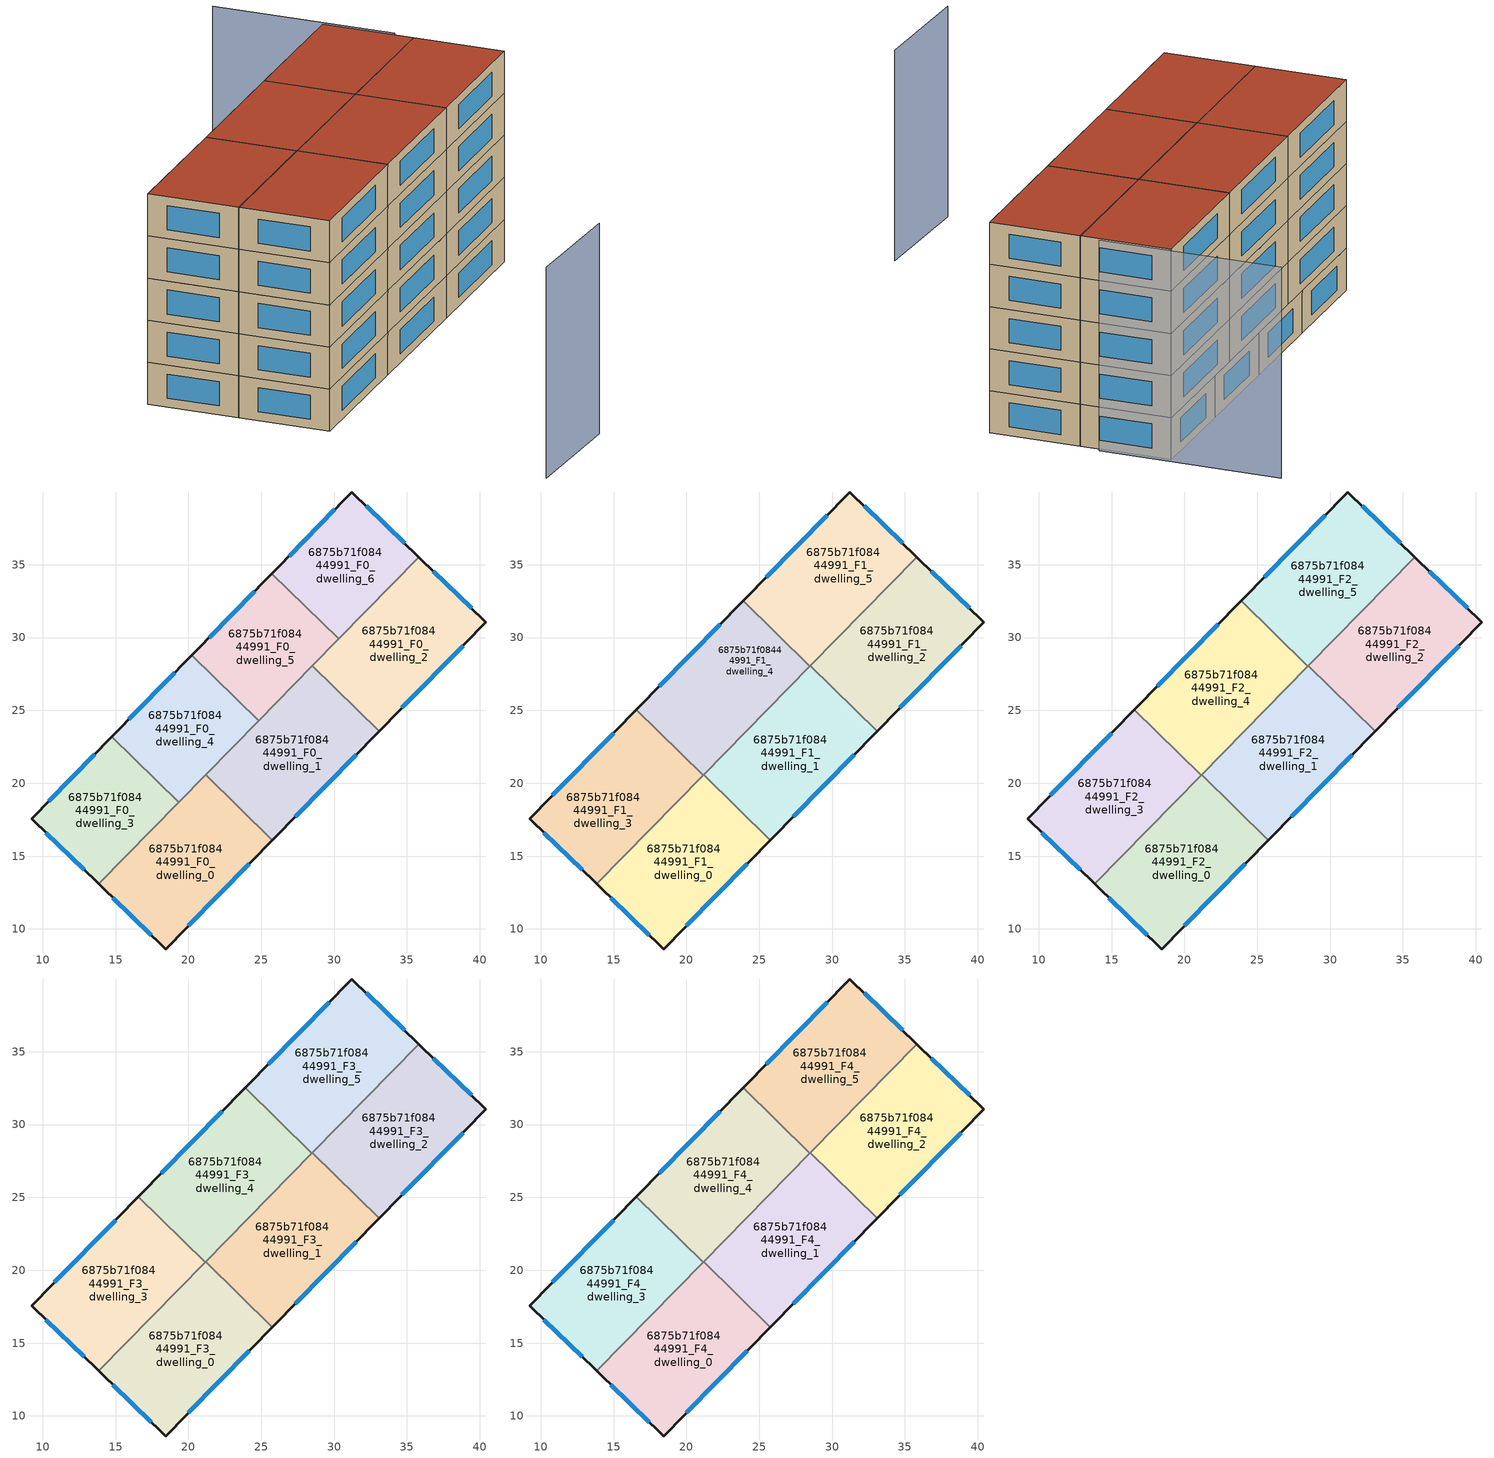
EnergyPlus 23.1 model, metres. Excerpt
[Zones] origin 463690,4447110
6875b71f08444991_F0_dwelling_0
 floor ground (EU_floor_Construction): 25.76,16.09 18.44,8.62 13.84,13.1 21.18,20.58 z0
 wall outside (EU_wall_Construction): 13.84,13.1 18.44,8.62 25.76,16.09 z0:3
 wall to 6875b71f08444991_F0_dwelling_1 (EU_wall_Construction): 25.76,16.09 21.18,20.58 z0:3
 wall to 6875b71f08444991_F0_dwelling_3 (EU_wall_Construction): 19.33,18.69 13.84,13.1 z0:3
 wall to 6875b71f08444991_F0_dwelling_4 (EU_wall_Construction): 21.18,20.58 19.33,18.69 z0:3
 window (EU_Window_Construction): 20.01,10.22 24.19,14.49 / 14.82,12.14 17.45,9.58 z0.64:2.36
6875b71f08444991_F0_dwelling_1
 floor ground (EU_floor_Construction): 33.09,23.56 25.76,16.09 21.18,20.58 28.51,28.06 z0
 wall outside (EU_wall_Construction): 25.76,16.09 33.09,23.56 z0:3
 wall to 6875b71f08444991_F0_dwelling_2 (EU_wall_Construction): 33.09,23.56 28.51,28.06 z0:3
 wall to 6875b71f08444991_F0_dwelling_5 (EU_wall_Construction): 28.51,28.06 24.82,24.3 z0:3
 wall to 6875b71f08444991_F0_dwelling_4 (EU_wall_Construction): 24.82,24.3 21.18,20.58 z0:3
 window (EU_Window_Construction): 27.33,17.69 31.52,21.96 z0.64:2.36
6875b71f08444991_F0_dwelling_2
 floor ground (EU_floor_Construction): 40.43,31.05 33.09,23.56 28.51,28.06 35.83,35.52 z0
 wall outside (EU_wall_Construction): 33.09,23.56 40.43,31.05 35.83,35.52 z0:3
 wall to 6875b71f08444991_F0_dwelling_6 (EU_wall_Construction): 35.83,35.52 30.32,29.91 z0:3
 wall to 6875b71f08444991_F0_dwelling_5 (EU_wall_Construction): 30.32,29.91 28.51,28.06 z0:3
 window (EU_Window_Construction): 39.44,32.01 36.81,34.56 / 34.66,25.17 38.86,29.45 z0.64:2.36
6875b71f08444991_F0_dwelling_3
 floor ground (EU_floor_Construction): 19.33,18.69 13.84,13.1 9.24,17.57 14.74,23.19 z0
 wall outside (EU_wall_Construction): 14.74,23.19 9.24,17.57 13.84,13.1 z0:3
 wall to 6875b71f08444991_F0_dwelling_4 (EU_wall_Construction): 19.33,18.69 14.74,23.19 z0:3
 window (EU_Window_Construction): 10.22,16.61 12.85,14.05 / 13.56,21.98 10.42,18.77 z0.64:2.36
6875b71f08444991_F0_dwelling_4
 floor ground (EU_floor_Construction): 24.82,24.3 19.33,18.69 14.74,23.19 20.24,28.79 z0
 wall outside (EU_wall_Construction): 20.24,28.79 14.74,23.19 z0:3
 wall to 6875b71f08444991_F0_dwelling_5 (EU_wall_Construction): 24.82,24.3 20.24,28.79 z0:3
 window (EU_Window_Construction): 19.06,27.59 15.92,24.39 z0.64:2.36
6875b71f08444991_F0_dwelling_5
 floor ground (EU_floor_Construction): 30.32,29.91 24.82,24.3 20.24,28.79 25.74,34.4 z0
 wall outside (EU_wall_Construction): 25.74,34.4 20.24,28.79 z0:3
 wall to 6875b71f08444991_F0_dwelling_6 (EU_wall_Construction): 30.32,29.91 25.74,34.4 z0:3
 window (EU_Window_Construction): 24.56,33.2 21.42,29.99 z0.64:2.36
6875b71f08444991_F0_dwelling_6
 floor ground (EU_floor_Construction): 35.83,35.52 30.32,29.91 25.74,34.4 31.23,40 z0
 wall outside (EU_wall_Construction): 35.83,35.52 31.23,40 25.74,34.4 z0:3
 window (EU_Window_Construction): 34.84,36.48 32.21,39.04 / 30.05,38.8 26.91,35.6 z0.64:2.36
6875b71f08444991_F1_dwelling_0
 floor to 6875b71f08444991_F0_dwelling_0 (EU_floor_Construction): 25.76,16.09 18.44,8.62 13.84,13.1 21.18,20.58 z3
 wall outside (EU_wall_Construction): 13.84,13.1 18.44,8.62 25.76,16.09 z3:6
 wall to 6875b71f08444991_F1_dwelling_1 (EU_wall_Construction): 25.76,16.09 21.18,20.58 z3:6
 wall to 6875b71f08444991_F1_dwelling_3 (EU_wall_Construction): 21.16,20.56 13.84,13.1 z3:6
 wall to 6875b71f08444991_F1_dwelling_4 (EU_wall_Construction): 21.18,20.58 21.16,20.56 z3:6
 window (EU_Window_Construction): 20.01,10.22 24.19,14.49 / 14.82,12.14 17.45,9.58 z3.64:5.36
6875b71f08444991_F1_dwelling_1
 floor to 6875b71f08444991_F0_dwelling_1 (EU_floor_Construction): 33.09,23.56 25.76,16.09 21.18,20.58 28.51,28.06 z3
 wall outside (EU_wall_Construction): 25.76,16.09 33.09,23.56 z3:6
 wall to 6875b71f08444991_F1_dwelling_2 (EU_wall_Construction): 33.09,23.56 28.51,28.06 z3:6
 wall to 6875b71f08444991_F1_dwelling_4 (EU_wall_Construction): 28.49,28.04 21.18,20.58 z3:6
 wall to 6875b71f08444991_F1_dwelling_5 (EU_wall_Construction): 28.51,28.06 28.49,28.04 z3:6
 window (EU_Window_Construction): 27.33,17.69 31.52,21.96 z3.64:5.36
6875b71f08444991_F1_dwelling_2
 floor to 6875b71f08444991_F0_dwelling_2 (EU_floor_Construction): 40.43,31.05 33.09,23.56 28.51,28.06 35.83,35.52 z3
 wall outside (EU_wall_Construction): 33.09,23.56 40.43,31.05 35.83,35.52 z3:6
 wall to 6875b71f08444991_F1_dwelling_5 (EU_wall_Construction): 35.83,35.52 28.51,28.06 z3:6
 window (EU_Window_Construction): 39.44,32.01 36.81,34.56 / 34.66,25.17 38.86,29.45 z3.64:5.36
6875b71f08444991_F1_dwelling_3
 floor to 6875b71f08444991_F0_dwelling_3 (EU_floor_Construction): 19.33,18.69 13.84,13.1 9.24,17.57 14.74,23.19 z3
 floor to 6875b71f08444991_F0_dwelling_4 (EU_floor_Construction): 21.16,20.56 19.33,18.69 14.74,23.19 16.58,25.05 z3
 wall outside (EU_wall_Construction): 16.58,25.05 9.24,17.57 13.84,13.1 z3:6
 wall to 6875b71f08444991_F1_dwelling_4 (EU_wall_Construction): 21.16,20.56 16.58,25.05 z3:6
 window (EU_Window_Construction): 10.22,16.61 12.85,14.05 / 15,23.45 10.81,19.17 z3.64:5.36
6875b71f08444991_F1_dwelling_4
 floor to 6875b71f08444991_F0_dwelling_4 (EU_floor_Construction): 24.82,24.3 21.16,20.56 16.58,25.05 20.24,28.79 z3
 floor to 6875b71f08444991_F0_dwelling_5 (EU_floor_Construction): 28.49,28.04 24.82,24.3 20.24,28.79 23.91,32.53 z3
 wall outside (EU_wall_Construction): 23.91,32.53 16.58,25.05 z3:6
 wall to 6875b71f08444991_F1_dwelling_5 (EU_wall_Construction): 28.49,28.04 23.91,32.53 z3:6
 window (EU_Window_Construction): 22.34,30.93 18.15,26.66 z3.64:5.36
6875b71f08444991_F1_dwelling_5
 floor to 6875b71f08444991_F0_dwelling_6 (EU_floor_Construction): 35.83,35.52 30.32,29.91 25.74,34.4 31.23,40 z3
 floor to 6875b71f08444991_F0_dwelling_5 (EU_floor_Construction): 30.32,29.91 28.49,28.04 23.91,32.53 25.74,34.4 z3
 wall outside (EU_wall_Construction): 35.83,35.52 31.23,40 23.91,32.53 z3:6
 window (EU_Window_Construction): 34.84,36.48 32.21,39.04 / 29.66,38.4 25.47,34.13 z3.64:5.36
6875b71f08444991_F2_dwelling_0
 floor to 6875b71f08444991_F1_dwelling_0 (EU_floor_Construction): 25.76,16.09 18.44,8.62 13.84,13.1 21.18,20.58 z6
 wall outside (EU_wall_Construction): 13.84,13.1 18.44,8.62 25.76,16.09 z6:9
 wall to 6875b71f08444991_F2_dwelling_1 (EU_wall_Construction): 25.76,16.09 21.18,20.58 z6:9
 wall to 6875b71f08444991_F2_dwelling_3 (EU_wall_Construction): 21.16,20.56 13.84,13.1 z6:9
 wall to 6875b71f08444991_F2_dwelling_4 (EU_wall_Construction): 21.18,20.58 21.16,20.56 z6:9
 window (EU_Window_Construction): 20.01,10.22 24.19,14.49 / 14.82,12.14 17.45,9.58 z6.64:8.36
6875b71f08444991_F2_dwelling_1
 floor to 6875b71f08444991_F1_dwelling_1 (EU_floor_Construction): 33.09,23.56 25.76,16.09 21.18,20.58 28.51,28.06 z6
 wall outside (EU_wall_Construction): 25.76,16.09 33.09,23.56 z6:9
 wall to 6875b71f08444991_F2_dwelling_2 (EU_wall_Construction): 33.09,23.56 28.51,28.06 z6:9
 wall to 6875b71f08444991_F2_dwelling_4 (EU_wall_Construction): 28.49,28.04 21.18,20.58 z6:9
 wall to 6875b71f08444991_F2_dwelling_5 (EU_wall_Construction): 28.51,28.06 28.49,28.04 z6:9
 window (EU_Window_Construction): 27.33,17.69 31.52,21.96 z6.64:8.36
6875b71f08444991_F2_dwelling_2
 floor to 6875b71f08444991_F1_dwelling_2 (EU_floor_Construction): 40.43,31.05 33.09,23.56 28.51,28.06 35.83,35.52 z6
 wall outside (EU_wall_Construction): 33.09,23.56 40.43,31.05 35.83,35.52 z6:9
 wall to 6875b71f08444991_F2_dwelling_5 (EU_wall_Construction): 35.83,35.52 28.51,28.06 z6:9
 window (EU_Window_Construction): 39.44,32.01 36.81,34.56 / 34.66,25.17 38.86,29.45 z6.64:8.36
6875b71f08444991_F2_dwelling_3
 floor to 6875b71f08444991_F1_dwelling_3 (EU_floor_Construction): 21.16,20.56 13.84,13.1 9.24,17.57 16.58,25.05 z6
 wall outside (EU_wall_Construction): 16.58,25.05 9.24,17.57 13.84,13.1 z6:9
 wall to 6875b71f08444991_F2_dwelling_4 (EU_wall_Construction): 21.16,20.56 16.58,25.05 z6:9
 window (EU_Window_Construction): 10.22,16.61 12.85,14.05 / 15,23.45 10.81,19.17 z6.64:8.36
6875b71f08444991_F2_dwelling_4
 floor to 6875b71f08444991_F1_dwelling_4 (EU_floor_Construction): 28.49,28.04 21.16,20.56 16.58,25.05 23.91,32.53 z6
 wall outside (EU_wall_Construction): 23.91,32.53 16.58,25.05 z6:9
 wall to 6875b71f08444991_F2_dwelling_5 (EU_wall_Construction): 28.49,28.04 23.91,32.53 z6:9
 window (EU_Window_Construction): 22.34,30.93 18.15,26.66 z6.64:8.36
6875b71f08444991_F2_dwelling_5
 floor to 6875b71f08444991_F1_dwelling_5 (EU_floor_Construction): 35.83,35.52 28.49,28.04 23.91,32.53 31.23,40 z6
 wall outside (EU_wall_Construction): 35.83,35.52 31.23,40 23.91,32.53 z6:9
 window (EU_Window_Construction): 34.84,36.48 32.21,39.04 / 29.66,38.4 25.47,34.13 z6.64:8.36
6875b71f08444991_F3_dwelling_0
 floor to 6875b71f08444991_F2_dwelling_0 (EU_floor_Construction): 25.76,16.09 18.44,8.62 13.84,13.1 21.18,20.58 z9
 wall outside (EU_wall_Construction): 13.84,13.1 18.44,8.62 25.76,16.09 z9:12
 wall to 6875b71f08444991_F3_dwelling_1 (EU_wall_Construction): 25.76,16.09 21.18,20.58 z9:12
 wall to 6875b71f08444991_F3_dwelling_3 (EU_wall_Construction): 21.16,20.56 13.84,13.1 z9:12
 wall to 6875b71f08444991_F3_dwelling_4 (EU_wall_Construction): 21.18,20.58 21.16,20.56 z9:12
 window (EU_Window_Construction): 20.01,10.22 24.19,14.49 / 14.82,12.14 17.45,9.58 z9.64:11.36
6875b71f08444991_F3_dwelling_1
 floor to 6875b71f08444991_F2_dwelling_1 (EU_floor_Construction): 33.09,23.56 25.76,16.09 21.18,20.58 28.51,28.06 z9
 wall outside (EU_wall_Construction): 25.76,16.09 33.09,23.56 z9:12
 wall to 6875b71f08444991_F3_dwelling_2 (EU_wall_Construction): 33.09,23.56 28.51,28.06 z9:12
 wall to 6875b71f08444991_F3_dwelling_4 (EU_wall_Construction): 28.49,28.04 21.18,20.58 z9:12
 wall to 6875b71f08444991_F3_dwelling_5 (EU_wall_Construction): 28.51,28.06 28.49,28.04 z9:12
 window (EU_Window_Construction): 27.33,17.69 31.52,21.96 z9.64:11.36
6875b71f08444991_F3_dwelling_2
 floor to 6875b71f08444991_F2_dwelling_2 (EU_floor_Construction): 40.43,31.05 33.09,23.56 28.51,28.06 35.83,35.52 z9
 wall outside (EU_wall_Construction): 33.09,23.56 40.43,31.05 35.83,35.52 z9:12
 wall to 6875b71f08444991_F3_dwelling_5 (EU_wall_Construction): 35.83,35.52 28.51,28.06 z9:12
 window (EU_Window_Construction): 39.44,32.01 36.81,34.56 / 34.66,25.17 38.86,29.45 z9.64:11.36
6875b71f08444991_F3_dwelling_3
 floor to 6875b71f08444991_F2_dwelling_3 (EU_floor_Construction): 21.16,20.56 13.84,13.1 9.24,17.57 16.58,25.05 z9
 wall outside (EU_wall_Construction): 16.58,25.05 9.24,17.57 13.84,13.1 z9:12
 wall to 6875b71f08444991_F3_dwelling_4 (EU_wall_Construction): 21.16,20.56 16.58,25.05 z9:12
 window (EU_Window_Construction): 10.22,16.61 12.85,14.05 / 15,23.45 10.81,19.17 z9.64:11.36
6875b71f08444991_F3_dwelling_4
 floor to 6875b71f08444991_F2_dwelling_4 (EU_floor_Construction): 28.49,28.04 21.16,20.56 16.58,25.05 23.91,32.53 z9
 wall outside (EU_wall_Construction): 23.91,32.53 16.58,25.05 z9:12
 wall to 6875b71f08444991_F3_dwelling_5 (EU_wall_Construction): 28.49,28.04 23.91,32.53 z9:12
 window (EU_Window_Construction): 22.34,30.93 18.15,26.66 z9.64:11.36
6875b71f08444991_F3_dwelling_5
 floor to 6875b71f08444991_F2_dwelling_5 (EU_floor_Construction): 35.83,35.52 28.49,28.04 23.91,32.53 31.23,40 z9
 wall outside (EU_wall_Construction): 35.83,35.52 31.23,40 23.91,32.53 z9:12
 window (EU_Window_Construction): 34.84,36.48 32.21,39.04 / 29.66,38.4 25.47,34.13 z9.64:11.36
6875b71f08444991_F4_dwelling_0
 floor to 6875b71f08444991_F3_dwelling_0 (EU_floor_Construction): 25.76,16.09 18.44,8.62 13.84,13.1 21.18,20.58 z12
 wall outside (EU_wall_Construction): 13.84,13.1 18.44,8.62 25.76,16.09 z12:15
 wall to 6875b71f08444991_F4_dwelling_1 (EU_wall_Construction): 25.76,16.09 21.18,20.58 z12:15
 wall to 6875b71f08444991_F4_dwelling_3 (EU_wall_Construction): 21.16,20.56 13.84,13.1 z12:15
 wall to 6875b71f08444991_F4_dwelling_4 (EU_wall_Construction): 21.18,20.58 21.16,20.56 z12:15
 window (EU_Window_Construction): 20.01,10.22 24.19,14.49 / 14.82,12.14 17.45,9.58 z12.64:14.36
 roof outside (EU_roof_Construction): 18.44,8.62 25.76,16.09 21.18,20.58 13.84,13.1 z15
6875b71f08444991_F4_dwelling_1
 floor to 6875b71f08444991_F3_dwelling_1 (EU_floor_Construction): 33.09,23.56 25.76,16.09 21.18,20.58 28.51,28.06 z12
 wall outside (EU_wall_Construction): 25.76,16.09 33.09,23.56 z12:15
 wall to 6875b71f08444991_F4_dwelling_2 (EU_wall_Construction): 33.09,23.56 28.51,28.06 z12:15
 wall to 6875b71f08444991_F4_dwelling_4 (EU_wall_Construction): 28.49,28.04 21.18,20.58 z12:15
 wall to 6875b71f08444991_F4_dwelling_5 (EU_wall_Construction): 28.51,28.06 28.49,28.04 z12:15
 window (EU_Window_Construction): 27.33,17.69 31.52,21.96 z12.64:14.36
 roof outside (EU_roof_Construction): 25.76,16.09 33.09,23.56 28.51,28.06 21.18,20.58 z15
6875b71f08444991_F4_dwelling_2
 floor to 6875b71f08444991_F3_dwelling_2 (EU_floor_Construction): 40.43,31.05 33.09,23.56 28.51,28.06 35.83,35.52 z12
 wall outside (EU_wall_Construction): 33.09,23.56 40.43,31.05 35.83,35.52 z12:15
 wall to 6875b71f08444991_F4_dwelling_5 (EU_wall_Construction): 35.83,35.52 28.51,28.06 z12:15
 window (EU_Window_Construction): 39.44,32.01 36.81,34.56 / 34.66,25.17 38.86,29.45 z12.64:14.36
 roof outside (EU_roof_Construction): 33.09,23.56 40.43,31.05 35.83,35.52 28.51,28.06 z15
6875b71f08444991_F4_dwelling_3
 floor to 6875b71f08444991_F3_dwelling_3 (EU_floor_Construction): 21.16,20.56 13.84,13.1 9.24,17.57 16.58,25.05 z12
 wall outside (EU_wall_Construction): 16.58,25.05 9.24,17.57 13.84,13.1 z12:15
 wall to 6875b71f08444991_F4_dwelling_4 (EU_wall_Construction): 21.16,20.56 16.58,25.05 z12:15
 window (EU_Window_Construction): 10.22,16.61 12.85,14.05 / 15,23.45 10.81,19.17 z12.64:14.36
 roof outside (EU_roof_Construction): 13.84,13.1 21.16,20.56 16.58,25.05 9.24,17.57 z15
6875b71f08444991_F4_dwelling_4
 floor to 6875b71f08444991_F3_dwelling_4 (EU_floor_Construction): 28.49,28.04 21.16,20.56 16.58,25.05 23.91,32.53 z12
 wall outside (EU_wall_Construction): 23.91,32.53 16.58,25.05 z12:15
 wall to 6875b71f08444991_F4_dwelling_5 (EU_wall_Construction): 28.49,28.04 23.91,32.53 z12:15
 window (EU_Window_Construction): 22.34,30.93 18.15,26.66 z12.64:14.36
 roof outside (EU_roof_Construction): 21.16,20.56 28.49,28.04 23.91,32.53 16.58,25.05 z15
6875b71f08444991_F4_dwelling_5
 floor to 6875b71f08444991_F3_dwelling_5 (EU_floor_Construction): 35.83,35.52 28.49,28.04 23.91,32.53 31.23,40 z12
 wall outside (EU_wall_Construction): 35.83,35.52 31.23,40 23.91,32.53 z12:15
 window (EU_Window_Construction): 34.84,36.48 32.21,39.04 / 29.66,38.4 25.47,34.13 z12.64:14.36
 roof outside (EU_roof_Construction): 28.49,28.04 35.83,35.52 31.23,40 23.91,32.53 z15
shading: 28.43,-4.32 34.61,1.33 / 34.96,36.68 25.79,45.67 z0:15
[Building]
EU S2 Campaign: North Axis=0; Terrain=City; Solar Distribution=FullExterior
[Site:Location]
Yerevan-Zvartnots.Intl.AP: Latitude=40.15; Longitude=44.383; Time Zone=4; Elevation=854
[SizingPeriod:WeatherFileDays]
AnnualSizingPeriod: Begin Month=1; Begin Day of Month=1; End Month=12; End Day of Month=31; Day of Week for Start Day=Monday; Use Weather File Daylight Saving Period=No; Use Weather File Rain and Snow Indicators=No
[MATERIAL]
EU_InternalMass_Material: Roughness=MediumRough; Thickness=0.1; Conductivity=1; Density=1800; Specific Heat=900; Thermal Absorptance=0.9; Solar Absorptance=0.7; Visible Absorptance=0.7
[MATERIAL:NOMASS] Roughness=MediumRough; Thermal Absorptance=0.9; Solar Absorptance=0.7; Visible Absorptance=0.7
Name | Thermal Resistance
EU_wall_NoMass | 1.05043
EU_roof_NoMass | 1.45357
EU_floor_NoMass | 0.478065
[WINDOWMATERIAL:SIMPLEGLAZINGSYSTEM]
EU_Window_SimpleGlazing: UFactor=2.5566; Solar Heat Gain Coefficient=0.75; Visible Transmittance=0.75
[CONSTRUCTION]
EU_wall_Construction: EU_wall_NoMass
EU_roof_Construction: EU_roof_NoMass
EU_floor_Construction: EU_floor_NoMass
EU_Window_Construction: EU_Window_SimpleGlazing
EU_InternalMass_Construction: EU_InternalMass_Material
[ZONE] Type=1; Multiplier=1; Ceiling Height=autocalculate; Floor Area=autocalculate; Part of Total Floor Area=Yes
Name | Volume
6875b71f08444991_F0_dwelling_0; 6875b71f08444991_F1_dwelling_0; 6875b71f08444991_F2_dwelling_0; 6875b71f08444991_F3_dwelling_0; 6875b71f08444991_F4_dwelling_0; 6875b71f08444991_F0_dwelling_2; 6875b71f08444991_F1_dwelling_2; 6875b71f08444991_F2_dwelling_2; 6875b71f08444991_F3_dwelling_2; 6875b71f08444991_F4_dwelling_2; 6875b71f08444991_F1_dwelling_3; 6875b71f08444991_F2_dwelling_3; 6875b71f08444991_F3_dwelling_3; 6875b71f08444991_F4_dwelling_3 | 201.557
6875b71f08444991_F0_dwelling_1; 6875b71f08444991_F1_dwelling_1; 6875b71f08444991_F2_dwelling_1; 6875b71f08444991_F3_dwelling_1; 6875b71f08444991_F4_dwelling_1 | 201.566
6875b71f08444991_F0_dwelling_3 | 151.188
6875b71f08444991_F0_dwelling_4; 6875b71f08444991_F0_dwelling_6 | 151.186
6875b71f08444991_F1_dwelling_4; 6875b71f08444991_F2_dwelling_4; 6875b71f08444991_F3_dwelling_4; 6875b71f08444991_F4_dwelling_4 | 201.571
6875b71f08444991_F0_dwelling_5 | 151.184
6875b71f08444991_F1_dwelling_5; 6875b71f08444991_F2_dwelling_5; 6875b71f08444991_F3_dwelling_5; 6875b71f08444991_F4_dwelling_5 | 201.575
[INTERNALMASS] Construction=EU_InternalMass_Construction
Name | Zone or ZoneList | Surface Area
6875b71f08444991_F0_dwelling_0_EU_InternalMass | 6875b71f08444991_F0_dwelling_0 | 67.1856
6875b71f08444991_F0_dwelling_1_EU_InternalMass | 6875b71f08444991_F0_dwelling_1 | 67.1887
6875b71f08444991_F0_dwelling_2_EU_InternalMass | 6875b71f08444991_F0_dwelling_2 | 67.1856
6875b71f08444991_F0_dwelling_3_EU_InternalMass | 6875b71f08444991_F0_dwelling_3 | 50.3959
6875b71f08444991_F0_dwelling_4_EU_InternalMass | 6875b71f08444991_F0_dwelling_4 | 50.3953
6875b71f08444991_F0_dwelling_5_EU_InternalMass | 6875b71f08444991_F0_dwelling_5 | 50.3948
6875b71f08444991_F0_dwelling_6_EU_InternalMass | 6875b71f08444991_F0_dwelling_6 | 50.3954
6875b71f08444991_F1_dwelling_0_EU_InternalMass | 6875b71f08444991_F1_dwelling_0 | 67.1856
6875b71f08444991_F1_dwelling_1_EU_InternalMass | 6875b71f08444991_F1_dwelling_1 | 67.1887
6875b71f08444991_F1_dwelling_2_EU_InternalMass | 6875b71f08444991_F1_dwelling_2 | 67.1856
6875b71f08444991_F1_dwelling_3_EU_InternalMass | 6875b71f08444991_F1_dwelling_3 | 67.1856
6875b71f08444991_F1_dwelling_4_EU_InternalMass | 6875b71f08444991_F1_dwelling_4 | 67.1901
6875b71f08444991_F1_dwelling_5_EU_InternalMass | 6875b71f08444991_F1_dwelling_5 | 67.1916
6875b71f08444991_F2_dwelling_0_EU_InternalMass | 6875b71f08444991_F2_dwelling_0 | 67.1856
6875b71f08444991_F2_dwelling_1_EU_InternalMass | 6875b71f08444991_F2_dwelling_1 | 67.1887
6875b71f08444991_F2_dwelling_2_EU_InternalMass | 6875b71f08444991_F2_dwelling_2 | 67.1856
6875b71f08444991_F2_dwelling_3_EU_InternalMass | 6875b71f08444991_F2_dwelling_3 | 67.1856
6875b71f08444991_F2_dwelling_4_EU_InternalMass | 6875b71f08444991_F2_dwelling_4 | 67.1901
6875b71f08444991_F2_dwelling_5_EU_InternalMass | 6875b71f08444991_F2_dwelling_5 | 67.1916
6875b71f08444991_F3_dwelling_0_EU_InternalMass | 6875b71f08444991_F3_dwelling_0 | 67.1856
6875b71f08444991_F3_dwelling_1_EU_InternalMass | 6875b71f08444991_F3_dwelling_1 | 67.1887
6875b71f08444991_F3_dwelling_2_EU_InternalMass | 6875b71f08444991_F3_dwelling_2 | 67.1856
6875b71f08444991_F3_dwelling_3_EU_InternalMass | 6875b71f08444991_F3_dwelling_3 | 67.1856
6875b71f08444991_F3_dwelling_4_EU_InternalMass | 6875b71f08444991_F3_dwelling_4 | 67.1901
6875b71f08444991_F3_dwelling_5_EU_InternalMass | 6875b71f08444991_F3_dwelling_5 | 67.1916
6875b71f08444991_F4_dwelling_0_EU_InternalMass | 6875b71f08444991_F4_dwelling_0 | 67.1856
6875b71f08444991_F4_dwelling_1_EU_InternalMass | 6875b71f08444991_F4_dwelling_1 | 67.1887
6875b71f08444991_F4_dwelling_2_EU_InternalMass | 6875b71f08444991_F4_dwelling_2 | 67.1856
6875b71f08444991_F4_dwelling_3_EU_InternalMass | 6875b71f08444991_F4_dwelling_3 | 67.1856
6875b71f08444991_F4_dwelling_4_EU_InternalMass | 6875b71f08444991_F4_dwelling_4 | 67.1901
6875b71f08444991_F4_dwelling_5_EU_InternalMass | 6875b71f08444991_F4_dwelling_5 | 67.1916
[OTHEREQUIPMENT] Fuel Type=Electricity; Design Level Calculation Method=Watts/Area; Power per Zone Floor Area=1; Fraction Latent=0; Fraction Radiant=0; Fraction Lost=0; Carbon Dioxide Generation Rate=0; EndUse Subcategory=EU_Step8_InternalGains
Name | Zone or ZoneList or Space or SpaceList | Schedule
EU_Step8_InternalGain_6875b71f08444991_F0_dwelling_0_f000 | 6875b71f08444991_F0_dwelling_0 | EU_Step8_GainSchedule_6875b71f08444991_F0_dwelling_0_f000
EU_Step8_InternalGain_6875b71f08444991_F0_dwelling_1_f000 | 6875b71f08444991_F0_dwelling_1 | EU_Step8_GainSchedule_6875b71f08444991_F0_dwelling_1_f000
EU_Step8_InternalGain_6875b71f08444991_F0_dwelling_2_f000 | 6875b71f08444991_F0_dwelling_2 | EU_Step8_GainSchedule_6875b71f08444991_F0_dwelling_2_f000
EU_Step8_InternalGain_6875b71f08444991_F0_dwelling_3_f000 | 6875b71f08444991_F0_dwelling_3 | EU_Step8_GainSchedule_6875b71f08444991_F0_dwelling_3_f000
EU_Step8_InternalGain_6875b71f08444991_F0_dwelling_4_f000 | 6875b71f08444991_F0_dwelling_4 | EU_Step8_GainSchedule_6875b71f08444991_F0_dwelling_4_f000
EU_Step8_InternalGain_6875b71f08444991_F0_dwelling_5_f000 | 6875b71f08444991_F0_dwelling_5 | EU_Step8_GainSchedule_6875b71f08444991_F0_dwelling_5_f000
EU_Step8_InternalGain_6875b71f08444991_F0_dwelling_6_f000 | 6875b71f08444991_F0_dwelling_6 | EU_Step8_GainSchedule_6875b71f08444991_F0_dwelling_6_f000
EU_Step8_InternalGain_6875b71f08444991_F1_dwelling_0_f000 | 6875b71f08444991_F1_dwelling_0 | EU_Step8_GainSchedule_6875b71f08444991_F1_dwelling_0_f000
EU_Step8_InternalGain_6875b71f08444991_F1_dwelling_1_f000 | 6875b71f08444991_F1_dwelling_1 | EU_Step8_GainSchedule_6875b71f08444991_F1_dwelling_1_f000
EU_Step8_InternalGain_6875b71f08444991_F1_dwelling_2_f000 | 6875b71f08444991_F1_dwelling_2 | EU_Step8_GainSchedule_6875b71f08444991_F1_dwelling_2_f000
EU_Step8_InternalGain_6875b71f08444991_F1_dwelling_3_f000 | 6875b71f08444991_F1_dwelling_3 | EU_Step8_GainSchedule_6875b71f08444991_F1_dwelling_3_f000
EU_Step8_InternalGain_6875b71f08444991_F1_dwelling_4_f000 | 6875b71f08444991_F1_dwelling_4 | EU_Step8_GainSchedule_6875b71f08444991_F1_dwelling_4_f000
EU_Step8_InternalGain_6875b71f08444991_F1_dwelling_5_f000 | 6875b71f08444991_F1_dwelling_5 | EU_Step8_GainSchedule_6875b71f08444991_F1_dwelling_5_f000
EU_Step8_InternalGain_6875b71f08444991_F2_dwelling_0_f000 | 6875b71f08444991_F2_dwelling_0 | EU_Step8_GainSchedule_6875b71f08444991_F2_dwelling_0_f000
EU_Step8_InternalGain_6875b71f08444991_F2_dwelling_1_f000 | 6875b71f08444991_F2_dwelling_1 | EU_Step8_GainSchedule_6875b71f08444991_F2_dwelling_1_f000
EU_Step8_InternalGain_6875b71f08444991_F2_dwelling_2_f000 | 6875b71f08444991_F2_dwelling_2 | EU_Step8_GainSchedule_6875b71f08444991_F2_dwelling_2_f000
EU_Step8_InternalGain_6875b71f08444991_F2_dwelling_3_f000 | 6875b71f08444991_F2_dwelling_3 | EU_Step8_GainSchedule_6875b71f08444991_F2_dwelling_3_f000
EU_Step8_InternalGain_6875b71f08444991_F2_dwelling_4_f000 | 6875b71f08444991_F2_dwelling_4 | EU_Step8_GainSchedule_6875b71f08444991_F2_dwelling_4_f000
EU_Step8_InternalGain_6875b71f08444991_F2_dwelling_5_f000 | 6875b71f08444991_F2_dwelling_5 | EU_Step8_GainSchedule_6875b71f08444991_F2_dwelling_5_f000
EU_Step8_InternalGain_6875b71f08444991_F3_dwelling_0_f000 | 6875b71f08444991_F3_dwelling_0 | EU_Step8_GainSchedule_6875b71f08444991_F3_dwelling_0_f000
EU_Step8_InternalGain_6875b71f08444991_F3_dwelling_1_f000 | 6875b71f08444991_F3_dwelling_1 | EU_Step8_GainSchedule_6875b71f08444991_F3_dwelling_1_f000
EU_Step8_InternalGain_6875b71f08444991_F3_dwelling_2_f000 | 6875b71f08444991_F3_dwelling_2 | EU_Step8_GainSchedule_6875b71f08444991_F3_dwelling_2_f000
EU_Step8_InternalGain_6875b71f08444991_F3_dwelling_3_f000 | 6875b71f08444991_F3_dwelling_3 | EU_Step8_GainSchedule_6875b71f08444991_F3_dwelling_3_f000
EU_Step8_InternalGain_6875b71f08444991_F3_dwelling_4_f000 | 6875b71f08444991_F3_dwelling_4 | EU_Step8_GainSchedule_6875b71f08444991_F3_dwelling_4_f000
EU_Step8_InternalGain_6875b71f08444991_F3_dwelling_5_f000 | 6875b71f08444991_F3_dwelling_5 | EU_Step8_GainSchedule_6875b71f08444991_F3_dwelling_5_f000
EU_Step8_InternalGain_6875b71f08444991_F4_dwelling_0_f000 | 6875b71f08444991_F4_dwelling_0 | EU_Step8_GainSchedule_6875b71f08444991_F4_dwelling_0_f000
EU_Step8_InternalGain_6875b71f08444991_F4_dwelling_1_f000 | 6875b71f08444991_F4_dwelling_1 | EU_Step8_GainSchedule_6875b71f08444991_F4_dwelling_1_f000
EU_Step8_InternalGain_6875b71f08444991_F4_dwelling_2_f000 | 6875b71f08444991_F4_dwelling_2 | EU_Step8_GainSchedule_6875b71f08444991_F4_dwelling_2_f000
EU_Step8_InternalGain_6875b71f08444991_F4_dwelling_3_f000 | 6875b71f08444991_F4_dwelling_3 | EU_Step8_GainSchedule_6875b71f08444991_F4_dwelling_3_f000
EU_Step8_InternalGain_6875b71f08444991_F4_dwelling_4_f000 | 6875b71f08444991_F4_dwelling_4 | EU_Step8_GainSchedule_6875b71f08444991_F4_dwelling_4_f000
EU_Step8_InternalGain_6875b71f08444991_F4_dwelling_5_f000 | 6875b71f08444991_F4_dwelling_5 | EU_Step8_GainSchedule_6875b71f08444991_F4_dwelling_5_f000
[ZONEVENTILATION:DESIGNFLOWRATE] Schedule=EU_AlwaysOn; Design Flow Rate Calculation Method=AirChanges/Hour; Air Changes per Hour=0.557805; Ventilation Type=Natural; Fan Pressure Rise=0; Fan Total Efficiency=1; Constant Term Coefficient=1; Temperature Term Coefficient=0; Velocity Term Coefficient=0; Velocity Squared Term Coefficient=0; Minimum Indoor Temperature=-100; Maximum Indoor Temperature=100; Delta Temperature=-100; Minimum Outdoor Temperature=-100; Maximum Outdoor Temperature=100; Maximum Wind Speed=40
Name | Zone or ZoneList or Space or SpaceList
EU_ConstantAir_6875b71f08444991_F0_dwelling_0 | 6875b71f08444991_F0_dwelling_0
EU_ConstantAir_6875b71f08444991_F0_dwelling_1 | 6875b71f08444991_F0_dwelling_1
EU_ConstantAir_6875b71f08444991_F0_dwelling_2 | 6875b71f08444991_F0_dwelling_2
EU_ConstantAir_6875b71f08444991_F0_dwelling_3 | 6875b71f08444991_F0_dwelling_3
EU_ConstantAir_6875b71f08444991_F0_dwelling_4 | 6875b71f08444991_F0_dwelling_4
EU_ConstantAir_6875b71f08444991_F0_dwelling_5 | 6875b71f08444991_F0_dwelling_5
EU_ConstantAir_6875b71f08444991_F0_dwelling_6 | 6875b71f08444991_F0_dwelling_6
EU_ConstantAir_6875b71f08444991_F1_dwelling_0 | 6875b71f08444991_F1_dwelling_0
EU_ConstantAir_6875b71f08444991_F1_dwelling_1 | 6875b71f08444991_F1_dwelling_1
EU_ConstantAir_6875b71f08444991_F1_dwelling_2 | 6875b71f08444991_F1_dwelling_2
EU_ConstantAir_6875b71f08444991_F1_dwelling_3 | 6875b71f08444991_F1_dwelling_3
EU_ConstantAir_6875b71f08444991_F1_dwelling_4 | 6875b71f08444991_F1_dwelling_4
EU_ConstantAir_6875b71f08444991_F1_dwelling_5 | 6875b71f08444991_F1_dwelling_5
EU_ConstantAir_6875b71f08444991_F2_dwelling_0 | 6875b71f08444991_F2_dwelling_0
EU_ConstantAir_6875b71f08444991_F2_dwelling_1 | 6875b71f08444991_F2_dwelling_1
EU_ConstantAir_6875b71f08444991_F2_dwelling_2 | 6875b71f08444991_F2_dwelling_2
EU_ConstantAir_6875b71f08444991_F2_dwelling_3 | 6875b71f08444991_F2_dwelling_3
EU_ConstantAir_6875b71f08444991_F2_dwelling_4 | 6875b71f08444991_F2_dwelling_4
EU_ConstantAir_6875b71f08444991_F2_dwelling_5 | 6875b71f08444991_F2_dwelling_5
EU_ConstantAir_6875b71f08444991_F3_dwelling_0 | 6875b71f08444991_F3_dwelling_0
EU_ConstantAir_6875b71f08444991_F3_dwelling_1 | 6875b71f08444991_F3_dwelling_1
EU_ConstantAir_6875b71f08444991_F3_dwelling_2 | 6875b71f08444991_F3_dwelling_2
EU_ConstantAir_6875b71f08444991_F3_dwelling_3 | 6875b71f08444991_F3_dwelling_3
EU_ConstantAir_6875b71f08444991_F3_dwelling_4 | 6875b71f08444991_F3_dwelling_4
EU_ConstantAir_6875b71f08444991_F3_dwelling_5 | 6875b71f08444991_F3_dwelling_5
EU_ConstantAir_6875b71f08444991_F4_dwelling_0 | 6875b71f08444991_F4_dwelling_0
EU_ConstantAir_6875b71f08444991_F4_dwelling_1 | 6875b71f08444991_F4_dwelling_1
EU_ConstantAir_6875b71f08444991_F4_dwelling_2 | 6875b71f08444991_F4_dwelling_2
EU_ConstantAir_6875b71f08444991_F4_dwelling_3 | 6875b71f08444991_F4_dwelling_3
EU_ConstantAir_6875b71f08444991_F4_dwelling_4 | 6875b71f08444991_F4_dwelling_4
EU_ConstantAir_6875b71f08444991_F4_dwelling_5 | 6875b71f08444991_F4_dwelling_5
[HVACTEMPLATE:THERMOSTAT] Constant Heating Setpoint=20; Constant Cooling Setpoint=50
EU_HeatOnly_6875b71f08444991_F0_dwelling_0; EU_HeatOnly_6875b71f08444991_F0_dwelling_1; EU_HeatOnly_6875b71f08444991_F0_dwelling_2; EU_HeatOnly_6875b71f08444991_F0_dwelling_3; EU_HeatOnly_6875b71f08444991_F0_dwelling_4; EU_HeatOnly_6875b71f08444991_F0_dwelling_5; EU_HeatOnly_6875b71f08444991_F0_dwelling_6; EU_HeatOnly_6875b71f08444991_F1_dwelling_0; EU_HeatOnly_6875b71f08444991_F1_dwelling_1; EU_HeatOnly_6875b71f08444991_F1_dwelling_2; EU_HeatOnly_6875b71f08444991_F1_dwelling_3; EU_HeatOnly_6875b71f08444991_F1_dwelling_4; EU_HeatOnly_6875b71f08444991_F1_dwelling_5; EU_HeatOnly_6875b71f08444991_F2_dwelling_0; EU_HeatOnly_6875b71f08444991_F2_dwelling_1; EU_HeatOnly_6875b71f08444991_F2_dwelling_2; EU_HeatOnly_6875b71f08444991_F2_dwelling_3; EU_HeatOnly_6875b71f08444991_F2_dwelling_4; EU_HeatOnly_6875b71f08444991_F2_dwelling_5; EU_HeatOnly_6875b71f08444991_F3_dwelling_0; EU_HeatOnly_6875b71f08444991_F3_dwelling_1; EU_HeatOnly_6875b71f08444991_F3_dwelling_2; EU_HeatOnly_6875b71f08444991_F3_dwelling_3; EU_HeatOnly_6875b71f08444991_F3_dwelling_4; EU_HeatOnly_6875b71f08444991_F3_dwelling_5; EU_HeatOnly_6875b71f08444991_F4_dwelling_0; EU_HeatOnly_6875b71f08444991_F4_dwelling_1; EU_HeatOnly_6875b71f08444991_F4_dwelling_2; EU_HeatOnly_6875b71f08444991_F4_dwelling_3; EU_HeatOnly_6875b71f08444991_F4_dwelling_4; EU_HeatOnly_6875b71f08444991_F4_dwelling_5
[HVACTEMPLATE:ZONE:IDEALLOADSAIRSYSTEM] System Availability Schedule=EU_AlwaysOn; Maximum Heating Supply Air Temperature=50; Minimum Cooling Supply Air Temperature=13; Maximum Heating Supply Air Humidity Ratio=0.0156; Minimum Cooling Supply Air Humidity Ratio=0.0077; Heating Limit=NoLimit; Cooling Limit=NoLimit; Heating Availability Schedule=EU_AlwaysOn; Cooling Availability Schedule=EU_CoolingOff; Dehumidification Control Type=ConstantSensibleHeatRatio; Cooling Sensible Heat Ratio=0.7; Dehumidification Setpoint=60; Humidification Control Type=None; Humidification Setpoint=30; Outdoor Air Method=None; Outdoor Air Flow Rate per Person=0.00944; Outdoor Air Flow Rate per Zone Floor Area=0; Outdoor Air Flow Rate per Zone=0; Demand Controlled Ventilation Type=None; Outdoor Air Economizer Type=NoEconomizer; Heat Recovery Type=None; Sensible Heat Recovery Effectiveness=0.7; Latent Heat Recovery Effectiveness=0.65
Name | Template Thermostat
6875b71f08444991_F0_dwelling_0 | EU_HeatOnly_6875b71f08444991_F0_dwelling_0
6875b71f08444991_F0_dwelling_1 | EU_HeatOnly_6875b71f08444991_F0_dwelling_1
6875b71f08444991_F0_dwelling_2 | EU_HeatOnly_6875b71f08444991_F0_dwelling_2
6875b71f08444991_F0_dwelling_3 | EU_HeatOnly_6875b71f08444991_F0_dwelling_3
6875b71f08444991_F0_dwelling_4 | EU_HeatOnly_6875b71f08444991_F0_dwelling_4
6875b71f08444991_F0_dwelling_5 | EU_HeatOnly_6875b71f08444991_F0_dwelling_5
6875b71f08444991_F0_dwelling_6 | EU_HeatOnly_6875b71f08444991_F0_dwelling_6
6875b71f08444991_F1_dwelling_0 | EU_HeatOnly_6875b71f08444991_F1_dwelling_0
6875b71f08444991_F1_dwelling_1 | EU_HeatOnly_6875b71f08444991_F1_dwelling_1
6875b71f08444991_F1_dwelling_2 | EU_HeatOnly_6875b71f08444991_F1_dwelling_2
6875b71f08444991_F1_dwelling_3 | EU_HeatOnly_6875b71f08444991_F1_dwelling_3
6875b71f08444991_F1_dwelling_4 | EU_HeatOnly_6875b71f08444991_F1_dwelling_4
6875b71f08444991_F1_dwelling_5 | EU_HeatOnly_6875b71f08444991_F1_dwelling_5
6875b71f08444991_F2_dwelling_0 | EU_HeatOnly_6875b71f08444991_F2_dwelling_0
6875b71f08444991_F2_dwelling_1 | EU_HeatOnly_6875b71f08444991_F2_dwelling_1
6875b71f08444991_F2_dwelling_2 | EU_HeatOnly_6875b71f08444991_F2_dwelling_2
6875b71f08444991_F2_dwelling_3 | EU_HeatOnly_6875b71f08444991_F2_dwelling_3
6875b71f08444991_F2_dwelling_4 | EU_HeatOnly_6875b71f08444991_F2_dwelling_4
6875b71f08444991_F2_dwelling_5 | EU_HeatOnly_6875b71f08444991_F2_dwelling_5
6875b71f08444991_F3_dwelling_0 | EU_HeatOnly_6875b71f08444991_F3_dwelling_0
6875b71f08444991_F3_dwelling_1 | EU_HeatOnly_6875b71f08444991_F3_dwelling_1
6875b71f08444991_F3_dwelling_2 | EU_HeatOnly_6875b71f08444991_F3_dwelling_2
6875b71f08444991_F3_dwelling_3 | EU_HeatOnly_6875b71f08444991_F3_dwelling_3
6875b71f08444991_F3_dwelling_4 | EU_HeatOnly_6875b71f08444991_F3_dwelling_4
6875b71f08444991_F3_dwelling_5 | EU_HeatOnly_6875b71f08444991_F3_dwelling_5
6875b71f08444991_F4_dwelling_0 | EU_HeatOnly_6875b71f08444991_F4_dwelling_0
6875b71f08444991_F4_dwelling_1 | EU_HeatOnly_6875b71f08444991_F4_dwelling_1
6875b71f08444991_F4_dwelling_2 | EU_HeatOnly_6875b71f08444991_F4_dwelling_2
6875b71f08444991_F4_dwelling_3 | EU_HeatOnly_6875b71f08444991_F4_dwelling_3
6875b71f08444991_F4_dwelling_4 | EU_HeatOnly_6875b71f08444991_F4_dwelling_4
6875b71f08444991_F4_dwelling_5 | EU_HeatOnly_6875b71f08444991_F4_dwelling_5
[SIZING:ZONE] Zone Cooling Design Supply Air Temperature Input Method=SupplyAirTemperature; Zone Cooling Design Supply Air Temperature=13; Zone Heating Design Supply Air Temperature Input Method=SupplyAirTemperature; Zone Heating Design Supply Air Temperature=50; Zone Cooling Design Supply Air Humidity Ratio=0.008; Zone Heating Design Supply Air Humidity Ratio=0.008; Cooling Design Air Flow Method=DesignDay; Cooling Design Air Flow Rate=0; Cooling Minimum Air Flow per Zone Floor Area=0.000762; Cooling Minimum Air Flow=0; Cooling Minimum Air Flow Fraction=0.2; Heating Design Air Flow Method=DesignDay; Heating Design Air Flow Rate=0; Heating Maximum Air Flow per Zone Floor Area=0.002032; Heating Maximum Air Flow=0.141576; Heating Maximum Air Flow Fraction=0.3; Account for Dedicated Outdoor Air System=No; Dedicated Outdoor Air System Control Strategy=NeutralSupplyAir; Dedicated Outdoor Air Low Setpoint Temperature for Design=autosize; Dedicated Outdoor Air High Setpoint Temperature for Design=autosize; Zone Load Sizing Method=Sensible Load Only No Latent Load; Zone Latent Cooling Design Supply Air Humidity Ratio Input Method=HumidityRatioDifference; Zone Cooling Design Supply Air Humidity Ratio Difference=0.005; Zone Latent Heating Design Supply Air Humidity Ratio Input Method=HumidityRatioDifference; Zone Humidification Design Supply Air Humidity Ratio Difference=0.005
6875b71f08444991_F0_dwelling_0; 6875b71f08444991_F0_dwelling_1; 6875b71f08444991_F0_dwelling_2; 6875b71f08444991_F0_dwelling_3; 6875b71f08444991_F0_dwelling_4; 6875b71f08444991_F0_dwelling_5; 6875b71f08444991_F0_dwelling_6; 6875b71f08444991_F1_dwelling_0; 6875b71f08444991_F1_dwelling_1; 6875b71f08444991_F1_dwelling_2; 6875b71f08444991_F1_dwelling_3; 6875b71f08444991_F1_dwelling_4; 6875b71f08444991_F1_dwelling_5; 6875b71f08444991_F2_dwelling_0; 6875b71f08444991_F2_dwelling_1; 6875b71f08444991_F2_dwelling_2; 6875b71f08444991_F2_dwelling_3; 6875b71f08444991_F2_dwelling_4; 6875b71f08444991_F2_dwelling_5; 6875b71f08444991_F3_dwelling_0; 6875b71f08444991_F3_dwelling_1; 6875b71f08444991_F3_dwelling_2; 6875b71f08444991_F3_dwelling_3; 6875b71f08444991_F3_dwelling_4; 6875b71f08444991_F3_dwelling_5; 6875b71f08444991_F4_dwelling_0; 6875b71f08444991_F4_dwelling_1; 6875b71f08444991_F4_dwelling_2; 6875b71f08444991_F4_dwelling_3; 6875b71f08444991_F4_dwelling_4; 6875b71f08444991_F4_dwelling_5
[SCHEDULE:CONSTANT]
Name | Hourly Value
EU_AlwaysOn | 1
EU_CoolingOff | 0
[SCHEDULE:FILE] Column Number=1; Rows to Skip at Top=0; Number of Hours of Data=8760; Column Separator=Comma; Interpolate to Timestep=No; Minutes per Item=60; Adjust Schedule for Daylight Savings=Yes
Name | File
EU_Step8_GainSchedule_6875b71f08444991_F0_dwelling_0_f000 | ../../schedules/6875b71f08444991/6875b71f08444991_F0_dwelling_0_f000_gain.csv
EU_Step8_GainSchedule_6875b71f08444991_F0_dwelling_1_f000 | ../../schedules/6875b71f08444991/6875b71f08444991_F0_dwelling_1_f000_gain.csv
EU_Step8_GainSchedule_6875b71f08444991_F0_dwelling_2_f000 | ../../schedules/6875b71f08444991/6875b71f08444991_F0_dwelling_2_f000_gain.csv
EU_Step8_GainSchedule_6875b71f08444991_F0_dwelling_3_f000 | ../../schedules/6875b71f08444991/6875b71f08444991_F0_dwelling_3_f000_gain.csv
EU_Step8_GainSchedule_6875b71f08444991_F0_dwelling_4_f000 | ../../schedules/6875b71f08444991/6875b71f08444991_F0_dwelling_4_f000_gain.csv
EU_Step8_GainSchedule_6875b71f08444991_F0_dwelling_5_f000 | ../../schedules/6875b71f08444991/6875b71f08444991_F0_dwelling_5_f000_gain.csv
EU_Step8_GainSchedule_6875b71f08444991_F0_dwelling_6_f000 | ../../schedules/6875b71f08444991/6875b71f08444991_F0_dwelling_6_f000_gain.csv
EU_Step8_GainSchedule_6875b71f08444991_F1_dwelling_0_f000 | ../../schedules/6875b71f08444991/6875b71f08444991_F1_dwelling_0_f000_gain.csv
EU_Step8_GainSchedule_6875b71f08444991_F1_dwelling_1_f000 | ../../schedules/6875b71f08444991/6875b71f08444991_F1_dwelling_1_f000_gain.csv
EU_Step8_GainSchedule_6875b71f08444991_F1_dwelling_2_f000 | ../../schedules/6875b71f08444991/6875b71f08444991_F1_dwelling_2_f000_gain.csv
EU_Step8_GainSchedule_6875b71f08444991_F1_dwelling_3_f000 | ../../schedules/6875b71f08444991/6875b71f08444991_F1_dwelling_3_f000_gain.csv
EU_Step8_GainSchedule_6875b71f08444991_F1_dwelling_4_f000 | ../../schedules/6875b71f08444991/6875b71f08444991_F1_dwelling_4_f000_gain.csv
EU_Step8_GainSchedule_6875b71f08444991_F1_dwelling_5_f000 | ../../schedules/6875b71f08444991/6875b71f08444991_F1_dwelling_5_f000_gain.csv
EU_Step8_GainSchedule_6875b71f08444991_F2_dwelling_0_f000 | ../../schedules/6875b71f08444991/6875b71f08444991_F2_dwelling_0_f000_gain.csv
EU_Step8_GainSchedule_6875b71f08444991_F2_dwelling_1_f000 | ../../schedules/6875b71f08444991/6875b71f08444991_F2_dwelling_1_f000_gain.csv
EU_Step8_GainSchedule_6875b71f08444991_F2_dwelling_2_f000 | ../../schedules/6875b71f08444991/6875b71f08444991_F2_dwelling_2_f000_gain.csv
EU_Step8_GainSchedule_6875b71f08444991_F2_dwelling_3_f000 | ../../schedules/6875b71f08444991/6875b71f08444991_F2_dwelling_3_f000_gain.csv
EU_Step8_GainSchedule_6875b71f08444991_F2_dwelling_4_f000 | ../../schedules/6875b71f08444991/6875b71f08444991_F2_dwelling_4_f000_gain.csv
EU_Step8_GainSchedule_6875b71f08444991_F2_dwelling_5_f000 | ../../schedules/6875b71f08444991/6875b71f08444991_F2_dwelling_5_f000_gain.csv
EU_Step8_GainSchedule_6875b71f08444991_F3_dwelling_0_f000 | ../../schedules/6875b71f08444991/6875b71f08444991_F3_dwelling_0_f000_gain.csv
EU_Step8_GainSchedule_6875b71f08444991_F3_dwelling_1_f000 | ../../schedules/6875b71f08444991/6875b71f08444991_F3_dwelling_1_f000_gain.csv
EU_Step8_GainSchedule_6875b71f08444991_F3_dwelling_2_f000 | ../../schedules/6875b71f08444991/6875b71f08444991_F3_dwelling_2_f000_gain.csv
EU_Step8_GainSchedule_6875b71f08444991_F3_dwelling_3_f000 | ../../schedules/6875b71f08444991/6875b71f08444991_F3_dwelling_3_f000_gain.csv
EU_Step8_GainSchedule_6875b71f08444991_F3_dwelling_4_f000 | ../../schedules/6875b71f08444991/6875b71f08444991_F3_dwelling_4_f000_gain.csv
EU_Step8_GainSchedule_6875b71f08444991_F3_dwelling_5_f000 | ../../schedules/6875b71f08444991/6875b71f08444991_F3_dwelling_5_f000_gain.csv
EU_Step8_GainSchedule_6875b71f08444991_F4_dwelling_0_f000 | ../../schedules/6875b71f08444991/6875b71f08444991_F4_dwelling_0_f000_gain.csv
EU_Step8_GainSchedule_6875b71f08444991_F4_dwelling_1_f000 | ../../schedules/6875b71f08444991/6875b71f08444991_F4_dwelling_1_f000_gain.csv
EU_Step8_GainSchedule_6875b71f08444991_F4_dwelling_2_f000 | ../../schedules/6875b71f08444991/6875b71f08444991_F4_dwelling_2_f000_gain.csv
EU_Step8_GainSchedule_6875b71f08444991_F4_dwelling_3_f000 | ../../schedules/6875b71f08444991/6875b71f08444991_F4_dwelling_3_f000_gain.csv
EU_Step8_GainSchedule_6875b71f08444991_F4_dwelling_4_f000 | ../../schedules/6875b71f08444991/6875b71f08444991_F4_dwelling_4_f000_gain.csv
EU_Step8_GainSchedule_6875b71f08444991_F4_dwelling_5_f000 | ../../schedules/6875b71f08444991/6875b71f08444991_F4_dwelling_5_f000_gain.csv
